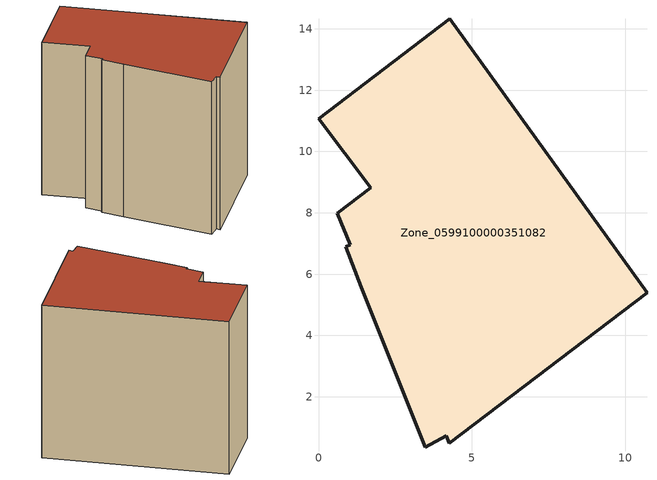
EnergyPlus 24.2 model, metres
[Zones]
Zone_0599100000351082
 floor ground (C_G): 0.61,7.98 1.7,8.81 0,11.06 4.28,14.33 10.71,5.4 4.26,0.48 4.17,0.73 3.49,0.36 1.39,5.58 0.89,6.9 1.03,6.96 z0
 wall outside (C_F): 1.7,8.81 0.61,7.98 1.03,6.96 0.89,6.9 1.39,5.58 3.49,0.36 4.17,0.73 4.26,0.48 10.71,5.4 4.28,14.33 0,11.06 1.7,8.81 z0:9.5
 roof outside (C_R): 4.26,0.48 10.71,5.4 4.28,14.33 0,11.06 1.7,8.81 0.61,7.98 1.03,6.96 0.89,6.9 1.39,5.58 3.49,0.36 4.17,0.73 z9.5
[BUILDING]
Pand.0599100000351082: North Axis=0; Terrain=City; Loads Convergence Tolerance Value=0.04; Temperature Convergence Tolerance Value=0.4; Solar Distribution=FullExterior; Maximum Number of Warmup Days=25; Minimum Number of Warmup Days=1
[Site:Location]
Rotterdam.The.Hague.AP_ZH_NLD Design_Conditions: Latitude=51.96; Longitude=4.45; Time Zone=1; Elevation=-4.5
[SITE:GROUNDTEMPERATURE:BUILDINGSURFACE]
18, 18, 18, 18, 18, 18, 18, 18, 18, 18, 18, 18
[MATERIAL] Thermal Absorptance=0.9; Solar Absorptance=0.7; Visible Absorptance=0.7
Name | Roughness | Thickness | Conductivity | Density | Specific Heat
G.TC.1992-2005 | MediumSmooth | 0.15 | 0.06 | 540 | 1210
F.TC.1992-2005 | Rough | 0.3 | 0.12 | 1920 | 840
R.TC.1992-2005 | MediumRough | 0.2 | 0.08 | 1500 | 1000
[CONSTRUCTION]
C_G: G.TC.1992-2005
C_F: F.TC.1992-2005
C_R: R.TC.1992-2005
[ZONE]
Zone_0599100000351082: Type=1; Multiplier=1; Ceiling Height=Autocalculate; Volume=Autocalculate; Floor Area=autocalculate; Part of Total Floor Area=Yes
[ZONEINFILTRATION:DESIGNFLOWRATE]
Infil_Zone_0599100000351082: Zone or ZoneList or Space or SpaceList=Zone_0599100000351082; Schedule=AlwaysOn; Design Flow Rate Calculation Method=Flow/Area; Flow Rate per Floor Area=0.0015; Constant Term Coefficient=1; Temperature Term Coefficient=0; Velocity Term Coefficient=0; Velocity Squared Term Coefficient=0
[HVACTEMPLATE:ZONE:IDEALLOADSAIRSYSTEM]
Zone_0599100000351082: Maximum Heating Supply Air Temperature=50; Minimum Cooling Supply Air Temperature=13; Maximum Heating Supply Air Humidity Ratio=0.0156; Minimum Cooling Supply Air Humidity Ratio=0.0077; Heating Limit=NoLimit; Cooling Limit=NoLimit; Dehumidification Control Type=ConstantSensibleHeatRatio; Cooling Sensible Heat Ratio=0.7; Dehumidification Setpoint=60; Humidification Control Type=None; Humidification Setpoint=30; Outdoor Air Method=None; Outdoor Air Flow Rate per Person=0.00944; Outdoor Air Flow Rate per Zone Floor Area=0; Outdoor Air Flow Rate per Zone=0; Demand Controlled Ventilation Type=None; Outdoor Air Economizer Type=NoEconomizer; Heat Recovery Type=None; Sensible Heat Recovery Effectiveness=0.7; Latent Heat Recovery Effectiveness=0.65
[ZONECONTROL:THERMOSTAT]
ThermostatControl_Zone_0599100000351082: Zone or ZoneList=Zone_0599100000351082; Control Type Schedule=DualSetpointControlType; Control 1=Thermostat_Zone_0599100000351082; Temperature Difference Between Cutout And Setpoint=0
[THERMOSTATSETPOINT:DUALSETPOINT]
Thermostat_Zone_0599100000351082: Heating Setpoint Temperature Schedule=HeatingSetpoint_Zone_0599100000351082; Cooling Setpoint Temperature Schedule=CoolingSetpoint_Zone_0599100000351082
[SCHEDULE:COMPACT]
HeatingSetpoint_Zone_0599100000351082: Through: 12/31, For: AllDays, Until: 24:00, 21
CoolingSetpoint_Zone_0599100000351082: Through: 12/31, For: AllDays, Until: 24:00, 24
DualSetpointControlType: Through: 12/31, For: AllDays, Until: 24:00, 4
AlwaysOn: Through: 12/31, For: AllDays, Until: 24:00, 1
